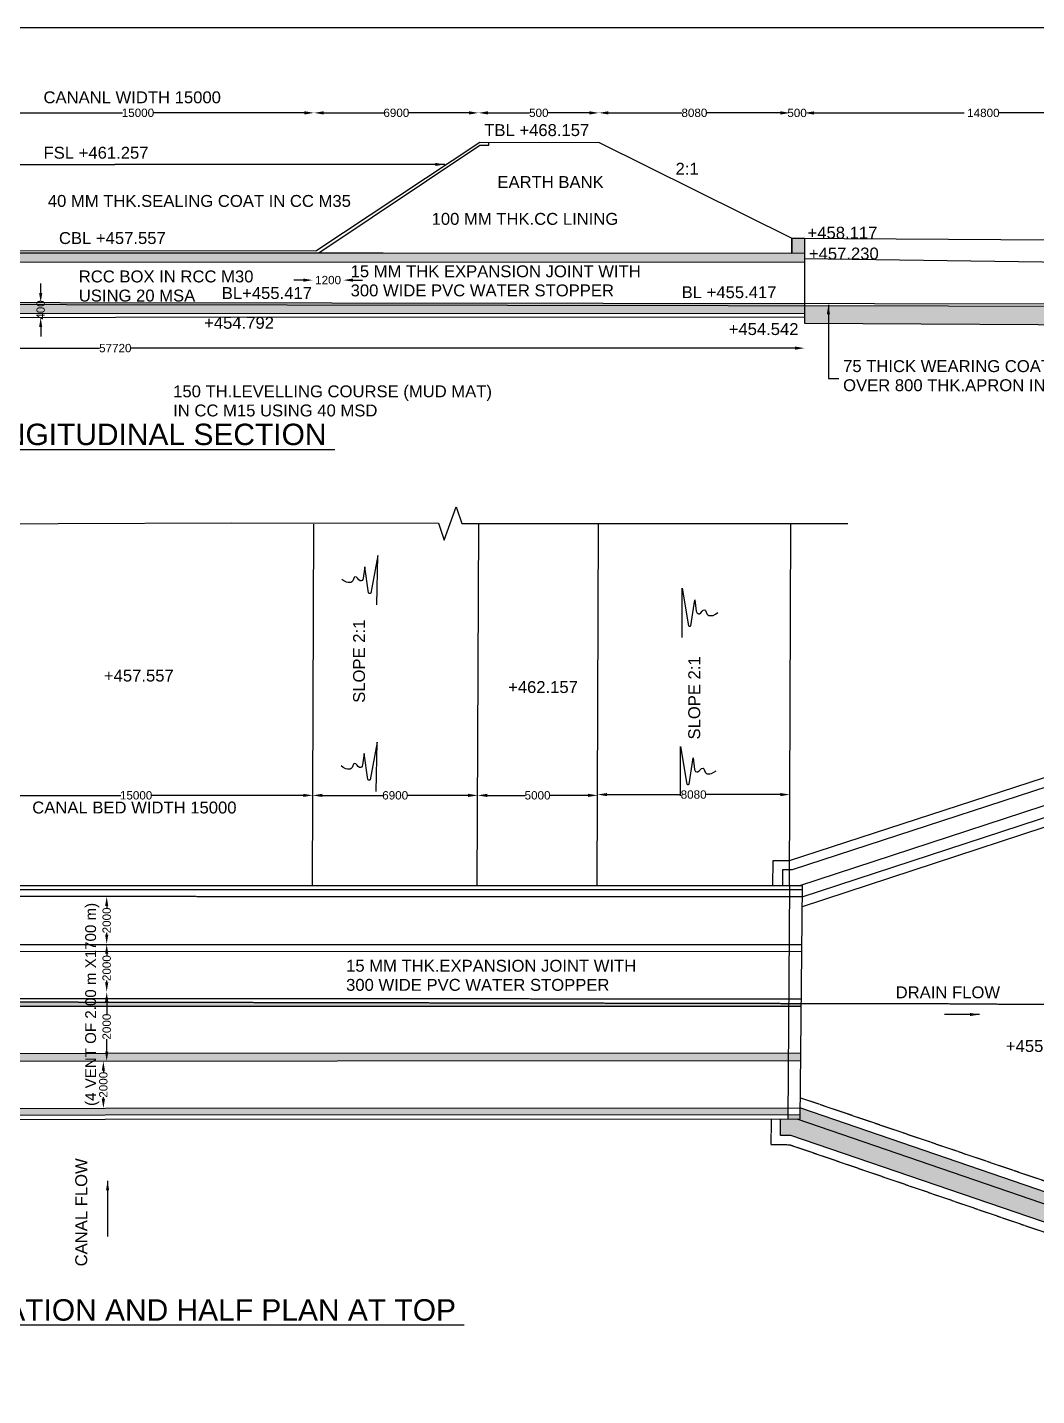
# Model space of a CAD drawing. Header units: millimetres. Extents: x 5124 to 5406002, y 2311 to 17238519.
# Drawn here: x 5221220 to 5225459, y 17201776 to 17207525 of the extents above; entities that cross this region are included whole.
import ezdxf

# ---------------------------------------------------------------- set-up
doc = ezdxf.new("R2010")
doc.units = ezdxf.units.MM
doc.header["$MEASUREMENT"] = 0
doc.linetypes.add('ACAD_ISO02W100', pattern=[15, 12, -3])
for name, color, linetype in [('DIMENSION', 7, 'Continuous'), ('DRAWING', 50, 'Continuous'), ('TEXT', 7, 'Continuous')]:
    doc.layers.add(name, color=color, linetype=linetype)
doc.styles.get("Standard").update_dxf_attribs({"font": 'arial.ttf', "height": 35})
doc.dimstyles.get("Standard").update_dxf_attribs({"dimtxt": 50, "dimasz": 40, "dimexe": 0.18, "dimexo": 0.0625, "dimgap": 0.09, "dimtad": 0, "dimdec": 0, "dimzin": 0, "dimdsep": 46, "dimtxsty": 'Standard', "dimcen": 0.09, "dimse1": 1, "dimse2": 1, "dimadec": 0, "dimazin": 0, "dimtfac": 1, "dimtdec": 0, "dimtofl": 0, "dimtmove": 0, "dimatfit": 3, "dimfxl": 1, "dimtolj": 1, "dimtzin": 0, "dimarcsym": 0})
pattern_1 = [(50.02845, (5179145.186, 17109161.12), (86.78672, -7.54944), [9.07442, -99.81865]), (355.02845, (5179145.19, 17109161.12), (-16.833026, 91.00111), [7.25954, -79.85492]), (100.47985, (5179152.42, 17109160.49), (69.95376, 83.45162), [7.71207, -84.8328]), (46.21265, (5179145.17, 17109185.32), (129.13788, -19.96241), [13.61163, -149.72797]), (96.66405, (5179155.94, 17109183.65), (113.02846, 117.9169), [11.56811, -127.24918]), (351.21265, (5179145.17, 17109185.32), (113.02837, 117.91698), [10.8893, -119.78238]), (21.02845, (5179157.276, 17109179.274), (72.245335, -48.677924), [9.07442, -99.81865]), (326.02845, (5179157.28, 17109179.27), (29.39572, 87.75218), [7.25954, -79.85492]), (71.47985, (5179163.3, 17109175.22), (101.64108, 39.074175), [7.71207, -84.8328]), (37.528446, (5179145.186, 17109161.12), (1.451252, 40.278319), [0, -78.88698, 0, -81.064842, 0, -80.1574]), (7.528446, (5179145.186, 17109161.12), (31.805692, 47.736578), [0, -46.21906, 0, -77.072096, 0, -30.550556]), (327.528446, (5179118.205, 17109161.106), (64.589752, -2.696898), [0, -30.248076, 0, -94.373996, 0, -125.227033]), (317.528446, (5179106.105, 17109161.1), (70.555015, 12.146963), [0, -39.322498, 0, -62.674012, 0, -88.929342])]

# ---------------------------------------------------------------- blocks, each defined once
blk = doc.blocks.new('*D12')
at = {"layer": 'Defpoints', "color": 0, "transparency": 16777216}
for p in [(5220945.2, 17207165.7), (5222424.1, 17207165.7), (5222424.1, 17207165.7)]:
    blk.add_point(p, dxfattribs=at)
at = {"layer": 'DIMENSION', "color": 0, "lineweight": -2, "transparency": 16777216}
for p, q in [((5220985.2, 17207165.7), (5221620.4, 17207165.7)), ((5222384.1, 17207165.7), (5221748.9, 17207165.7))]:
    blk.add_line(p, q, dxfattribs=at)
at = {"layer": 'DIMENSION', "color": 0, "transparency": 16777216}
for points in [[(5220985.2, 17207172.4), (5220985.2, 17207159), (5220945.2, 17207165.7)], [(5222384.1, 17207172.4), (5222384.1, 17207159), (5222424.1, 17207165.7)]]:
    blk.add_solid(points, dxfattribs=at)
at = {"layer": 'DIMENSION', "color": 0, "transparency": 16777216, "insert": (5221684.6, 17207165.7), "char_height": 35, "attachment_point": 5}
blk.add_mtext('\\A1;15000', dxfattribs=at)
blk = doc.blocks.new('*D13')
at = {"layer": 'Defpoints', "color": 0, "transparency": 16777216}
for p in [(5222424.1, 17207165.7), (5223115.4, 17207165.7), (5223115.4, 17207165.7)]:
    blk.add_point(p, dxfattribs=at)
at = {"layer": 'DIMENSION', "color": 0, "lineweight": -2, "transparency": 16777216}
for p, q in [((5222464.1, 17207165.7), (5222717.4, 17207165.7)), ((5223075.4, 17207165.7), (5222822.1, 17207165.7))]:
    blk.add_line(p, q, dxfattribs=at)
at = {"layer": 'DIMENSION', "color": 0, "transparency": 16777216}
for points in [[(5222464.1, 17207172.4), (5222464.1, 17207159), (5222424.1, 17207165.7)], [(5223075.4, 17207172.4), (5223075.4, 17207159), (5223115.4, 17207165.7)]]:
    blk.add_solid(points, dxfattribs=at)
at = {"layer": 'DIMENSION', "color": 0, "transparency": 16777216, "insert": (5222769.8, 17207165.7), "char_height": 35, "attachment_point": 5}
blk.add_mtext('\\A1;6900', dxfattribs=at)
blk = doc.blocks.new('*D14')
at = {"layer": 'Defpoints', "color": 0, "transparency": 16777216}
for p in [(5223115.4, 17207165.7), (5223620.8, 17207165.7), (5223620.8, 17207165.7)]:
    blk.add_point(p, dxfattribs=at)
at = {"layer": 'DIMENSION', "color": 0, "lineweight": -2, "transparency": 16777216}
for p, q in [((5223155.4, 17207165.7), (5223329.4, 17207165.7)), ((5223580.8, 17207165.7), (5223406.8, 17207165.7))]:
    blk.add_line(p, q, dxfattribs=at)
at = {"layer": 'DIMENSION', "color": 0, "transparency": 16777216}
for points in [[(5223155.4, 17207172.4), (5223155.4, 17207159), (5223115.4, 17207165.7)], [(5223580.8, 17207172.4), (5223580.8, 17207159), (5223620.8, 17207165.7)]]:
    blk.add_solid(points, dxfattribs=at)
at = {"layer": 'DIMENSION', "color": 0, "transparency": 16777216, "insert": (5223368.1, 17207165.7), "char_height": 35, "attachment_point": 5}
blk.add_mtext('\\A1;500', dxfattribs=at)
blk = doc.blocks.new('*D15')
at = {"layer": 'Defpoints', "color": 0, "transparency": 16777216}
for p in [(5223620.8, 17207165.7), (5224422.4, 17207165.7), (5224422.4, 17207165.7)]:
    blk.add_point(p, dxfattribs=at)
at = {"layer": 'DIMENSION', "color": 0, "lineweight": -2, "transparency": 16777216}
for p, q in [((5223660.8, 17207165.7), (5223969.3, 17207165.7)), ((5224382.4, 17207165.7), (5224073.9, 17207165.7))]:
    blk.add_line(p, q, dxfattribs=at)
at = {"layer": 'DIMENSION', "color": 0, "transparency": 16777216}
for points in [[(5223660.8, 17207172.4), (5223660.8, 17207159), (5223620.8, 17207165.7)], [(5224382.4, 17207172.4), (5224382.4, 17207159), (5224422.4, 17207165.7)]]:
    blk.add_solid(points, dxfattribs=at)
at = {"layer": 'DIMENSION', "color": 0, "transparency": 16777216, "insert": (5224021.6, 17207165.7), "char_height": 35, "attachment_point": 5}
blk.add_mtext('\\A1;8080', dxfattribs=at)
blk = doc.blocks.new('*D16')
at = {"layer": 'Defpoints', "color": 0, "transparency": 16777216}
for p in [(5224422.4, 17207165.7), (5224483.2, 17207165.7), (5224483.2, 17207165.3)]:
    blk.add_point(p, dxfattribs=at)
at = {"layer": 'DIMENSION', "color": 0, "lineweight": -2, "transparency": 16777216}
for p, q in [((5224382.4, 17207165.3), (5224342.4, 17207165.3)), ((5224523.2, 17207165.3), (5224563.2, 17207165.3))]:
    blk.add_line(p, q, dxfattribs=at)
at = {"layer": 'DIMENSION', "color": 0, "transparency": 16777216}
for points in [[(5224382.4, 17207171.9), (5224382.4, 17207158.6), (5224422.4, 17207165.3)], [(5224523.2, 17207171.9), (5224523.2, 17207158.6), (5224483.2, 17207165.3)]]:
    blk.add_solid(points, dxfattribs=at)
at = {"layer": 'DIMENSION', "color": 0, "transparency": 16777216, "insert": (5224452.8, 17207165.3), "char_height": 35, "attachment_point": 5}
blk.add_mtext('\\A1;500', dxfattribs=at)
blk = doc.blocks.new('*D17')
at = {"layer": 'Defpoints', "color": 0, "transparency": 16777216}
for p in [(5224483.2, 17207165.7), (5225973.5, 17207165.7), (5225973.5, 17207165.3)]:
    blk.add_point(p, dxfattribs=at)
at = {"layer": 'DIMENSION', "color": 0, "lineweight": -2, "transparency": 16777216}
for p, q in [((5224523.2, 17207165.3), (5225154.7, 17207165.3)), ((5225933.5, 17207165.3), (5225302.1, 17207165.3))]:
    blk.add_line(p, q, dxfattribs=at)
at = {"layer": 'DIMENSION', "color": 0, "transparency": 16777216}
for points in [[(5224523.2, 17207171.9), (5224523.2, 17207158.6), (5224483.2, 17207165.3)], [(5225933.5, 17207171.9), (5225933.5, 17207158.6), (5225973.5, 17207165.3)]]:
    blk.add_solid(points, dxfattribs=at)
at = {"layer": 'DIMENSION', "color": 0, "transparency": 16777216, "insert": (5225228.4, 17207165.3), "char_height": 35, "attachment_point": 5}
blk.add_mtext('\\A1; 14800', dxfattribs=at)
blk = doc.blocks.new('*D21')
at = {"layer": 'Defpoints', "color": 0, "transparency": 16777216}
for p in [(5222418.8, 17206578.2), (5222547.5, 17206577.3), (5222547.5, 17206463)]:
    blk.add_point(p, dxfattribs=at)
at = {"layer": 'DIMENSION', "color": 0, "lineweight": -2, "transparency": 16777216}
for p, q in [((5222378.8, 17206463), (5222338.8, 17206463)), ((5222587.5, 17206463), (5222627.5, 17206463))]:
    blk.add_line(p, q, dxfattribs=at)
at = {"layer": 'DIMENSION', "color": 0, "transparency": 16777216}
for points in [[(5222378.8, 17206469.7), (5222378.8, 17206456.3), (5222418.8, 17206463)], [(5222587.5, 17206469.7), (5222587.5, 17206456.3), (5222547.5, 17206463)]]:
    blk.add_solid(points, dxfattribs=at)
at = {"layer": 'DIMENSION', "color": 0, "transparency": 16777216, "insert": (5222483.2, 17206463), "char_height": 35, "attachment_point": 5}
blk.add_mtext('\\A1;1200', dxfattribs=at)
blk = doc.blocks.new('*D24')
at = {"layer": 'Defpoints', "color": 0, "transparency": 16777216}
for p in [(5221228.7, 17206369.2), (5221276.1, 17206369.2), (5221244.5, 17206305.6)]:
    blk.add_point(p, dxfattribs=at)
at = {"layer": 'DIMENSION', "color": 0, "lineweight": -2, "transparency": 16777216}
for p, q in [((5221276.1, 17206409.2), (5221276.1, 17206449.2)), ((5221276.1, 17206265.6), (5221276.1, 17206225.6))]:
    blk.add_line(p, q, dxfattribs=at)
at = {"layer": 'DIMENSION', "color": 0, "transparency": 16777216}
for points in [[(5221269.4, 17206409.2), (5221282.8, 17206409.2), (5221276.1, 17206369.2)], [(5221269.4, 17206265.6), (5221282.8, 17206265.6), (5221276.1, 17206305.6)]]:
    blk.add_solid(points, dxfattribs=at)
at = {"layer": 'DIMENSION', "color": 0, "transparency": 16777216, "insert": (5221276.1, 17206337.4), "char_height": 35, "attachment_point": 5, "rotation": 90}
blk.add_mtext('\\A1;400', dxfattribs=at)
blk = doc.blocks.new('*D27')
at = {"layer": 'Defpoints', "color": 0, "transparency": 16777216}
for p in [(5218695.1, 17206296.1), (5224483.8, 17206292.3), (5224483.8, 17206177.3)]:
    blk.add_point(p, dxfattribs=at)
at = {"layer": 'DIMENSION', "color": 0, "lineweight": -2, "transparency": 16777216}
for p, q in [((5218735.1, 17206177.3), (5221523.5, 17206177.3)), ((5224443.8, 17206177.3), (5221655.3, 17206177.3))]:
    blk.add_line(p, q, dxfattribs=at)
at = {"layer": 'DIMENSION', "color": 0, "transparency": 16777216}
for points in [[(5218735.1, 17206183.9), (5218735.1, 17206170.6), (5218695.1, 17206177.3)], [(5224443.8, 17206183.9), (5224443.8, 17206170.6), (5224483.8, 17206177.3)]]:
    blk.add_solid(points, dxfattribs=at)
at = {"layer": 'DIMENSION', "color": 0, "transparency": 16777216, "insert": (5221589.4, 17206177.3), "char_height": 35, "attachment_point": 5}
blk.add_mtext('\\A1;57720', dxfattribs=at)
blk = doc.blocks.new('*D38')
at = {"layer": 'Defpoints', "color": 0, "transparency": 16777216}
for p in [(5220935.2, 17204294.8), (5222418.6, 17204298.2), (5222418.6, 17204289.1)]:
    blk.add_point(p, dxfattribs=at)
at = {"layer": 'DIMENSION', "color": 0, "lineweight": -2, "transparency": 16777216}
for p, q in [((5220975.2, 17204298.2), (5221612.7, 17204298.2)), ((5222378.6, 17204298.2), (5221741.1, 17204298.2))]:
    blk.add_line(p, q, dxfattribs=at)
at = {"layer": 'DIMENSION', "color": 0, "transparency": 16777216}
for points in [[(5220975.2, 17204304.9), (5220975.2, 17204291.6), (5220935.2, 17204298.2)], [(5222378.6, 17204304.9), (5222378.6, 17204291.6), (5222418.6, 17204298.2)]]:
    blk.add_solid(points, dxfattribs=at)
at = {"layer": 'DIMENSION', "color": 0, "transparency": 16777216, "insert": (5221676.9, 17204298.2), "char_height": 35, "attachment_point": 5}
blk.add_mtext('\\A1;15000', dxfattribs=at)
blk = doc.blocks.new('*D39')
at = {"layer": 'Defpoints', "color": 0, "transparency": 16777216}
for p in [(5222418.6, 17204292.6), (5223111.3, 17204298.2), (5223111.3, 17204289.9)]:
    blk.add_point(p, dxfattribs=at)
at = {"layer": 'DIMENSION', "color": 0, "lineweight": -2, "transparency": 16777216}
for p, q in [((5222458.6, 17204298.2), (5222712.5, 17204298.2)), ((5223071.3, 17204298.2), (5222817.3, 17204298.2))]:
    blk.add_line(p, q, dxfattribs=at)
at = {"layer": 'DIMENSION', "color": 0, "transparency": 16777216}
for points in [[(5222458.6, 17204304.9), (5222458.6, 17204291.6), (5222418.6, 17204298.2)], [(5223071.3, 17204304.9), (5223071.3, 17204291.6), (5223111.3, 17204298.2)]]:
    blk.add_solid(points, dxfattribs=at)
at = {"layer": 'DIMENSION', "color": 0, "transparency": 16777216, "insert": (5222764.9, 17204298.2), "char_height": 35, "attachment_point": 5}
blk.add_mtext('\\A1;6900', dxfattribs=at)
blk = doc.blocks.new('*D40')
at = {"layer": 'Defpoints', "color": 0, "transparency": 16777216}
for p in [(5223111.3, 17204298.2), (5223614.5, 17204298.2), (5223614.5, 17204296.3)]:
    blk.add_point(p, dxfattribs=at)
at = {"layer": 'DIMENSION', "color": 0, "lineweight": -2, "transparency": 16777216}
for p, q in [((5223151.3, 17204298.2), (5223310.6, 17204298.2)), ((5223574.5, 17204298.2), (5223415.2, 17204298.2))]:
    blk.add_line(p, q, dxfattribs=at)
at = {"layer": 'DIMENSION', "color": 0, "transparency": 16777216}
for points in [[(5223151.3, 17204304.9), (5223151.3, 17204291.6), (5223111.3, 17204298.2)], [(5223574.5, 17204304.9), (5223574.5, 17204291.6), (5223614.5, 17204298.2)]]:
    blk.add_solid(points, dxfattribs=at)
at = {"layer": 'DIMENSION', "color": 0, "transparency": 16777216, "insert": (5223362.9, 17204298.2), "char_height": 35, "attachment_point": 5}
blk.add_mtext('\\A1;5000', dxfattribs=at)
blk = doc.blocks.new('*D41')
at = {"layer": 'Defpoints', "color": 0, "transparency": 16777216}
for p in [(5223614.5, 17204298.2), (5224422.2, 17204301.5), (5224422.2, 17204295.2)]:
    blk.add_point(p, dxfattribs=at)
at = {"layer": 'DIMENSION', "color": 0, "lineweight": -2, "transparency": 16777216}
for p, q in [((5223654.5, 17204301.5), (5223966, 17204301.5)), ((5224382.2, 17204301.5), (5224070.7, 17204301.5))]:
    blk.add_line(p, q, dxfattribs=at)
at = {"layer": 'DIMENSION', "color": 0, "transparency": 16777216}
for points in [[(5223654.5, 17204308.2), (5223654.5, 17204294.8), (5223614.5, 17204301.5)], [(5224382.2, 17204308.2), (5224382.2, 17204294.8), (5224422.2, 17204301.5)]]:
    blk.add_solid(points, dxfattribs=at)
at = {"layer": 'DIMENSION', "color": 0, "transparency": 16777216, "insert": (5224018.3, 17204301.5), "char_height": 35, "attachment_point": 5}
blk.add_mtext('\\A1;8080', dxfattribs=at)
blk = doc.blocks.new('*D97')
at = {"layer": 'Defpoints', "color": 0, "transparency": 16777216}
for p in [(5221553.4, 17203873.2), (5221553.4, 17203873.2), (5221553.4, 17203672.7)]:
    blk.add_point(p, dxfattribs=at)
at = {"layer": 'DIMENSION', "color": 0, "lineweight": -2, "transparency": 16777216}
for p, q in [((5221553.4, 17203833.2), (5221553.4, 17203825.5)), ((5221553.4, 17203712.7), (5221553.4, 17203720.3))]:
    blk.add_line(p, q, dxfattribs=at)
at = {"layer": 'DIMENSION', "color": 0, "transparency": 16777216}
for points in [[(5221546.8, 17203833.2), (5221560.1, 17203833.2), (5221553.4, 17203873.2)], [(5221546.8, 17203712.7), (5221560.1, 17203712.7), (5221553.4, 17203672.7)]]:
    blk.add_solid(points, dxfattribs=at)
at = {"layer": 'DIMENSION', "color": 0, "transparency": 16777216, "insert": (5221553.4, 17203772.9), "char_height": 35, "attachment_point": 5, "rotation": 90}
blk.add_mtext('\\A1;2000', dxfattribs=at)
blk = doc.blocks.new('*D95')
at = {"layer": 'Defpoints', "color": 0, "transparency": 16777216}
for p in [(5221553.4, 17203672.7), (5221553.4, 17203672.7), (5221553.3, 17203472.2)]:
    blk.add_point(p, dxfattribs=at)
at = {"layer": 'DIMENSION', "color": 0, "lineweight": -2, "transparency": 16777216}
for p, q in [((5221553.4, 17203632.7), (5221553.4, 17203625)), ((5221553.4, 17203512.2), (5221553.4, 17203519.8))]:
    blk.add_line(p, q, dxfattribs=at)
at = {"layer": 'DIMENSION', "color": 0, "transparency": 16777216}
for points in [[(5221546.7, 17203632.7), (5221560, 17203632.7), (5221553.4, 17203672.7)], [(5221546.7, 17203512.2), (5221560, 17203512.2), (5221553.4, 17203472.2)]]:
    blk.add_solid(points, dxfattribs=at)
at = {"layer": 'DIMENSION', "color": 0, "transparency": 16777216, "insert": (5221553.4, 17203572.4), "char_height": 35, "attachment_point": 5, "rotation": 90}
blk.add_mtext('\\A1;2000', dxfattribs=at)
blk = doc.blocks.new('*D98')
at = {"layer": 'Defpoints', "color": 0, "transparency": 16777216}
for p in [(5221539.4, 17203181.3), (5221539.4, 17203181.3), (5221539.4, 17202983.4)]:
    blk.add_point(p, dxfattribs=at)
at = {"layer": 'DIMENSION', "color": 0, "lineweight": -2, "transparency": 16777216}
for p, q in [((5221539.4, 17203141.3), (5221539.4, 17203135)), ((5221539.4, 17203023.4), (5221539.4, 17203029.8))]:
    blk.add_line(p, q, dxfattribs=at)
at = {"layer": 'DIMENSION', "color": 0, "transparency": 16777216}
for points in [[(5221532.7, 17203141.3), (5221546.1, 17203141.3), (5221539.4, 17203181.3)], [(5221532.7, 17203023.4), (5221546.1, 17203023.4), (5221539.4, 17202983.4)]]:
    blk.add_solid(points, dxfattribs=at)
at = {"layer": 'DIMENSION', "color": 0, "transparency": 16777216, "insert": (5221539.4, 17203082.4), "char_height": 35, "attachment_point": 5, "rotation": 90}
blk.add_mtext('\\A1;2000', dxfattribs=at)
blk = doc.blocks.new('*D96')
at = {"layer": 'Defpoints', "color": 0, "transparency": 16777216}
for p in [(5221553.4, 17203472.2), (5221553.4, 17203472.2), (5221539.4, 17203181.3)]:
    blk.add_point(p, dxfattribs=at)
at = {"layer": 'DIMENSION', "color": 0, "lineweight": -2, "transparency": 16777216}
for p, q in [((5221553.4, 17203432.2), (5221553.4, 17203379.3)), ((5221553.4, 17203221.3), (5221553.4, 17203274.1))]:
    blk.add_line(p, q, dxfattribs=at)
at = {"layer": 'DIMENSION', "color": 0, "transparency": 16777216}
for points in [[(5221546.7, 17203432.2), (5221560, 17203432.2), (5221553.4, 17203472.2)], [(5221546.7, 17203221.3), (5221560, 17203221.3), (5221553.4, 17203181.3)]]:
    blk.add_solid(points, dxfattribs=at)
at = {"layer": 'DIMENSION', "color": 0, "transparency": 16777216, "insert": (5221553.4, 17203326.7), "char_height": 35, "attachment_point": 5, "rotation": 90}
blk.add_mtext('\\A1;2000', dxfattribs=at)

msp = doc.modelspace()

# ---------------------------------------------------------------- hatches: boundary and pattern name
at = {"layer": 'DRAWING'}
h = msp.add_hatch(dxfattribs=at)
h.set_pattern_fill('AR-CONC', color=0, scale=12.09923, angle=0.02845, style=0)
h.set_pattern_definition(pattern_1)
h.paths.add_polyline_path([(5224430.4, 17206638.9), (5224484, 17206638.8), (5224484, 17206539.1), (5218699, 17206537.7), (5218699.5, 17206746.8), (5218750.1, 17206746.8), (5218809.3, 17206578.2), (5224430.4, 17206576.8)])
h = msp.add_hatch(dxfattribs=at)
h.set_pattern_fill('AR-CONC', color=0, scale=12.09923, angle=0.02845, style=0)
h.set_pattern_definition(pattern_1)
h.paths.add_polyline_path([(5225985.1, 17206190.5), (5226015.1, 17206190.5), (5226015.1, 17206194), (5226015.7, 17206294.1), (5225884.8, 17206294.9), (5225884.7, 17206273.5), (5225954.9, 17206273.1)])
h.paths.add_polyline_path([(5225885.2, 17206353.5), (5224483.8, 17206355.7), (5224483.8, 17206282.6), (5225884.7, 17206273.5)])
h.paths.add_polyline_path([(5217679.5, 17206366.5), (5217679.5, 17206295.6), (5218695.1, 17206296.1), (5218695, 17206323.1), (5224483.8, 17206324.4), (5224483.8, 17206355.7)])
h.paths.add_polyline_path([(5224483.8, 17206355.7), (5224483.8, 17206364.8), (5217938.5, 17206373.6), (5217775.1, 17206551.9), (5217679.4, 17206551.9), (5217679.5, 17206366.5)])
h = msp.add_hatch(dxfattribs=at)
h.set_pattern_fill('AR-CONC', color=0, scale=12.09923, angle=0.02845, style=0)
h.set_pattern_definition(pattern_1)
h.paths.add_polyline_path([(5218689.3, 17202817.3), (5218757.7, 17202817.3), (5218757.7, 17202936.7), (5218639.6, 17202936.7), (5217647.7, 17202440.6), (5217647.8, 17202111.4), (5217684, 17202111.4), (5217683.9, 17202318)])
h.paths.add_polyline_path([(5218639.6, 17202936.7), (5218626.1, 17202936.7), (5218626.2, 17202982.4), (5217599.1, 17202477.7), (5217599.3, 17202111.3), (5217647.8, 17202111.4), (5217647.7, 17202440.6)])
h.paths.add_polyline_path([(5218675.8, 17202952.7), (5218626.1, 17202952.7), (5218626.1, 17202936.7), (5218675.7, 17202936.7)])
h.paths.add_polyline_path([(5218675.9, 17202982.4), (5218626.2, 17202982.4), (5218626.1, 17202952.7), (5218675.8, 17202952.7)])
h.paths.add_polyline_path([(5218676.6, 17203179.8), (5218626.7, 17203179.8), (5218626.2, 17202982.4), (5218675.9, 17202982.4)])
h.paths.add_polyline_path([(5218676.8, 17203212.3), (5218626.7, 17203212.3), (5218626.7, 17203179.8), (5218676.6, 17203179.8)])
h.paths.add_polyline_path([(5218677.5, 17203412.7), (5218627.2, 17203412.7), (5218626.7, 17203212.3), (5218676.8, 17203212.3)])
h.paths.add_polyline_path([(5224468.8, 17203214.8), (5218676.8, 17203212.3), (5218676.6, 17203179.8), (5224468.6, 17203184.7)])
h.paths.add_polyline_path([(5224466.8, 17202985.7), (5218675.9, 17202982.4), (5218675.8, 17202952.7), (5224466.5, 17202955.5)])
h.paths.add_polyline_path([(5224467.2, 17202985.7), (5224466.8, 17202985.7), (5224466.5, 17202955.5), (5224466.4, 17202939.4), (5224451.2, 17202939.4), (5225944.2, 17202426.5), (5225971.8, 17202469.2)])
h.paths.add_polyline_path([(5224451.2, 17202939.4), (5224383.2, 17202939.3), (5224383.2, 17202869.2), (5224426, 17202869.2), (5225873, 17202374.3), (5225872.4, 17201999.7), (5225993, 17201998.5), (5225995.1, 17202461.7), (5225992.3, 17202461.8), (5225971.8, 17202469.2), (5225944.2, 17202426.5)])
h.paths.add_polyline_path([(5224466.5, 17202955.5), (5224414.4, 17202955.4), (5224414.3, 17202939.4), (5224466.4, 17202939.4)])
h.paths.add_polyline_path([(5224466.8, 17202985.7), (5224414.6, 17202985.7), (5224414.4, 17202955.4), (5224466.5, 17202955.5)], flags=17)
h = msp.add_hatch(dxfattribs=at)
h.set_pattern_fill('AR-CONC', color=0, scale=12.09923, angle=0.02845, style=0)
h.set_pattern_definition(pattern_1)
h.paths.add_polyline_path([(5224470.6, 17203412.5), (5224470.7, 17203424.3), (5218677.6, 17203435.3), (5218677.5, 17203412.7)])

# ---------------------------------------------------------------- linework, layer by layer
at = {"layer": 'DIMENSION', "color": 0}
msp.add_lwpolyline([(5215038.8, 17207524.9), (5231435.4, 17207524.9), (5231435.4, 17196027.7), (5215038.8, 17196027.7)], close=True, dxfattribs=at)
at = {"layer": 'DRAWING', "color": 0}
for points in [[(5216312.6, 17206754.7), (5218750.1, 17206746.6), (5219340.7, 17207040), (5220245.9, 17207040.4), (5220933.5, 17206587), (5222432.4, 17206585.7), (5223119.9, 17207042.3), (5223622.2, 17207041.1), (5224430.4, 17206638.9), (5225966.6, 17206629.6), (5227579.9, 17206620.4), (5227580, 17206497.1), (5227563.8, 17206488.9), (5227598.1, 17206477.9), (5227578.2, 17206468.3), (5227578.2, 17206330.2)], [(5222443.7, 17206578.2), (5223120.8, 17207030.3), (5223158.5, 17207030.3), (5223158.6, 17207042.2)], [(5224430.4, 17206638.9), (5224484, 17206638.8), (5224484, 17206539.1), (5218699, 17206537.7), (5218699.5, 17206746.8), (5218750.1, 17206746.8), (5218809.3, 17206578.2), (5224430.4, 17206576.8), (5224430.4, 17206638.9)], [(5217679.4, 17206551.9), (5217775.1, 17206551.9), (5217938.5, 17206373.6), (5225917.7, 17206362.9), (5225966.6, 17206629.6)], [(5224430.4, 17206638.9), (5224430.4, 17206576.8)], [(5224484, 17206638.6), (5224483.8, 17206282.6), (5225954.9, 17206273.1), (5225985.1, 17206190.5)], [(5218699, 17206578.1), (5220945.2, 17206579.2), (5224484, 17206576.8)], [(5217354.5, 17206551.7), (5217679.4, 17206551.9), (5217679.5, 17206295.6), (5218695.1, 17206296.1), (5218695, 17206323.1), (5224483.8, 17206324.4)], [(5224483.9, 17206539.1), (5218699, 17206537.7)], [(5224483.9, 17206554.1), (5227580, 17206510.5)], [(5217679.5, 17206366.5), (5226016, 17206353.2)], [(5224483.8, 17206307.2), (5218695.1, 17206304.3)], [(5218471.6, 17205438.3), (5218902, 17205439.3), (5218928.3, 17205368.2), (5218977.7, 17205506.4), (5219001.9, 17205438.1), (5219732.9, 17205437.3), (5219759, 17205370.6), (5219810.5, 17205507.1), (5219837.2, 17205436.9), (5220515.3, 17205438), (5220547.6, 17205368.9), (5220596.6, 17205506.6), (5220621.9, 17205438.3), (5222076.2, 17205443.1), (5222946.7, 17205441.3), (5222971.1, 17205370.1), (5223020.4, 17205510.5), (5223044.4, 17205440.3), (5224666.3, 17205440.4)], [(5222417.1, 17203918.3), (5222422.9, 17205437.9)], [(5223109.8, 17203918.4), (5223115.6, 17205437.9)], [(5223613, 17203918.4), (5223618.8, 17205438)], [(5224420.8, 17203918.5), (5224426.6, 17205438)], [(5224351.1, 17203918.5), (5224352, 17204025), (5224421.2, 17204024.4), (5225844.7, 17204487.8), (5225846.4, 17204876.7), (5226046.3, 17204876.8), (5226043.6, 17204345.6), (5224474.3, 17203830.6)], [(5224474.7, 17203871.8), (5226005.4, 17204373.8), (5226006.5, 17204835.5), (5225886.2, 17204835.8), (5225884.4, 17204459.1), (5224431.7, 17203986.1), (5224392, 17203986.1), (5224392, 17203918.5)], [(5224460.4, 17203918.5), (5225956.4, 17204408), (5225957.5, 17204835.6)], [(5224467.2, 17202985.7), (5225971.8, 17202469.2), (5225984.8, 17204367.1)], [(5218628.4, 17203918.1), (5218626.1, 17202936.7), (5224466.4, 17202939.4), (5224475.1, 17203918.5)], [(5224420.8, 17203918.5), (5224414.3, 17202939.4)], [(5224472.6, 17203641.2), (5218627.8, 17203642.6)], [(5218627.2, 17203412.7), (5224470.6, 17203412.5)], [(5224468.8, 17203214.8), (5218626.7, 17203212.3)], [(5218626.7, 17203179.8), (5224468.6, 17203184.7)], [(5224466.5, 17202955.5), (5218626.1, 17202952.7)], [(5218626.2, 17202982.4), (5224466.8, 17202985.7)], [(5225993, 17201998.5), (5225872.4, 17201999.7), (5225873, 17202374.3), (5224426, 17202869.2), (5224383.2, 17202869.2), (5224383.2, 17202939.3)], [(5224451.2, 17202939.4), (5225944.2, 17202426.5), (5225971.8, 17202469.2)]]:
    msp.add_lwpolyline(points, dxfattribs=at)
for points in [[(5222688.4, 17205098.2), (5222691.8, 17205306.2), (5222662.3, 17205148.1, -0.469158), (5222653.5, 17205148.5), (5222638.1, 17205258.6), (5222631.1, 17205210.5), (5222629, 17205204.7), (5222626.9, 17205201.4), (5222621.7, 17205199.6), (5222617.6, 17205199.9), (5222612.7, 17205203.9), (5222607.1, 17205211), (5222602.1, 17205214.7), (5222596.1, 17205216.4), (5222592.6, 17205213.4), (5222589.6, 17205206.9), (5222586.6, 17205199.3), (5222582.9, 17205195.3), (5222578.1, 17205193.2), (5222567.6, 17205192.7), (5222560.2, 17205193.7), (5222549.8, 17205199.4), (5222541.1, 17205205.9)], [(5223970.4, 17204961), (5223970.5, 17205168.9), (5223997.3, 17205010.4, 0.469158), (5224006.2, 17205010.7), (5224023.4, 17205120.4), (5224029.6, 17205072.3), (5224031.6, 17205066.4), (5224033.7, 17205063.1), (5224038.9, 17205061.2), (5224042.9, 17205061.4), (5224047.9, 17205065.4), (5224053.6, 17205072.3), (5224058.7, 17205076), (5224064.7, 17205077.5), (5224068.1, 17205074.5), (5224071, 17205068), (5224073.9, 17205060.3), (5224077.5, 17205056.2), (5224082.3, 17205054), (5224092.8, 17205053.4), (5224100.3, 17205054.3), (5224110.8, 17205059.8), (5224119.5, 17205066.1)], [(5222685.6, 17204314), (5222689, 17204522), (5222659.5, 17204363.9, -0.469158), (5222650.7, 17204364.3), (5222635.3, 17204474.4), (5222628.3, 17204426.3), (5222626.2, 17204420.5), (5222624.1, 17204417.2), (5222618.9, 17204415.4), (5222614.8, 17204415.7), (5222609.9, 17204419.7), (5222604.3, 17204426.8), (5222599.2, 17204430.5), (5222593.2, 17204432.2), (5222589.8, 17204429.2), (5222586.8, 17204422.7), (5222583.8, 17204415.1), (5222580.1, 17204411.1), (5222575.3, 17204409), (5222564.8, 17204408.5), (5222557.3, 17204409.5), (5222546.9, 17204415.2), (5222538.3, 17204421.7)], [(5223963.5, 17204296.3), (5223963.5, 17204504.2), (5223990.4, 17204345.7, 0.469158), (5223999.2, 17204346), (5224016.4, 17204455.7), (5224022.6, 17204407.6), (5224024.6, 17204401.7), (5224026.7, 17204398.4), (5224031.9, 17204396.5), (5224035.9, 17204396.8), (5224040.9, 17204400.7), (5224046.6, 17204407.6), (5224051.7, 17204411.3), (5224057.8, 17204412.8), (5224061.1, 17204409.8), (5224064, 17204403.3), (5224066.9, 17204395.6), (5224070.6, 17204391.5), (5224075.3, 17204389.3), (5224085.8, 17204388.7), (5224093.3, 17204389.6), (5224103.8, 17204395.1), (5224112.6, 17204401.4)]]:
    msp.add_lwpolyline(points, format="xyb", dxfattribs=at)
at = {"layer": 'DRAWING', "color": 0, "linetype": 'ACAD_ISO02W100', "ltscale": 0.3}
for points in [[(5224475.1, 17203918.5), (5218628.4, 17203918.1)], [(5224474.7, 17203871.8), (5218628.3, 17203873.8)], [(5218628.4, 17203902.4), (5224474.9, 17203903)], [(5218627.9, 17203673.4), (5224472.9, 17203671.1)], [(5217604.5, 17203437.4), (5225081.1, 17203423.2), (5226928.5, 17203410.4)], [(5218627.3, 17203445.5), (5224470.9, 17203443.8)], [(5224343.5, 17202939.3), (5224343.1, 17202831), (5224421.3, 17202830.7), (5225833.3, 17202345.7), (5225832.3, 17201961.5), (5226033.5, 17201962.7), (5226035.4, 17202492.4), (5224467.1, 17203026.9)]]:
    msp.add_lwpolyline(points, dxfattribs=at)

# ---------------------------------------------------------------- texts
at = {"layer": 'TEXT', "color": 0}
for s, height, p in [('CANANL WIDTH 15000 ', 50, (5221287.9, 17207206)), ('TBL +468.157', 50, (5223139.1, 17207068.3)), ('FSL +461.257', 50, (5221288.2, 17206973.2)), ('2:1', 50, (5223942.4, 17206906.1)), ('EARTH BANK ', 50, (5223194.3, 17206850.1)), ('40 MM THK.SEALING COAT IN CC M35', 50, (5221306.1, 17206770.7)), ('100 MM THK.CC LINING ', 50, (5222918, 17206695.3)), ('+458.117', 50, (5224496.8, 17206637.1)), ('CBL +457.557', 50, (5221352.9, 17206614.7)), ('+457.230', 50, (5224502.5, 17206549.7)), ('RCC BOX IN RCC M30', 50, (5221436.2, 17206453.5)), ('15 MM THK EXPANSION JOINT WITH ', 50, (5222577.8, 17206475.1)), ('300 WIDE PVC WATER STOPPER  ', 50, (5222577.8, 17206394.8)), ('USING 20 MSA', 50, (5221436.2, 17206373.1)), ('BL+455.417', 50, (5222036.6, 17206383.7)), ('BL +455.417', 50, (5223968.2, 17206387.2)), ('+454.792', 50, (5221962.7, 17206258.6)), ('+454.542', 50, (5224165.6, 17206232.3)), ('75 THICK WEARING COAT IN M20', 50, (5224646.1, 17206076.7)), ('OVER 800 THK.APRON IN CCM15 GRADE ', 50, (5224646.1, 17205996.4)), ('150 TH.LEVELLING COURSE (MUD MAT)', 50, (5221832.6, 17205970.7)), ('IN CC M15 USING 40 MSD', 50, (5221832.6, 17205890.4)), ('%%ULONGITUDINAL SECTION ', 90, (5220953.7, 17205769.9)), ('+457.557', 50, (5221541.7, 17204776.5)), ('+462.157', 50, (5223239.1, 17204728.3)), ('CANAL BED WIDTH 15000', 50, (5221240.8, 17204222.2)), ('15 MM THK.EXPANSION JOINT WITH ', 50, (5222558.8, 17203557.4)), ('300 WIDE PVC WATER STOPPER ', 50, (5222558.8, 17203477.1)), ('DRAIN FLOW ', 50, (5224866.8, 17203445.7)), ('+455.417', 50, (5225329.8, 17203220.2)), ('%%UHALF PLAN AT FOUNDATION AND HALF PLAN AT TOP ', 90, (5219765.2, 17202091.4))]:
    msp.add_text(s, height=height, dxfattribs=at).set_placement(p)
for s, height, p in [('SLOPE 2:1', 50, (5222638.2, 17204687.1)), ('SLOPE 2:1', 50, (5224045.8, 17204533)), ('(4 VENT OF 2.00 m X1700 m)', 45.417, (5221508.6, 17202993.4)), ('CANAL FLOW ', 50, (5221471.4, 17202319.5))]:
    msp.add_text(s, height=height, rotation=90, dxfattribs=at).set_placement(p)

# ---------------------------------------------------------------- dimensions: what is measured, and where the dimension line sits
at = {"layer": 'DIMENSION', "color": 0}
for base, p1, p2, text, picture, middle in [((5222424.1, 17207165.7), (5220945.2, 17207165.7), (5222424.1, 17207165.7), '15000', '*D12', (5221684.6, 17207165.7)), ((5223115.4, 17207165.7), (5222424.1, 17207165.7), (5223115.4, 17207165.7), '6900', '*D13', (5222769.8, 17207165.7)), ((5223620.8, 17207165.7), (5223115.4, 17207165.7), (5223620.8, 17207165.7), '500', '*D14', (5223368.1, 17207165.7)), ((5224422.4, 17207165.7), (5223620.8, 17207165.7), (5224422.4, 17207165.7), '8080', '*D15', (5224021.6, 17207165.7)), ((5225973.5, 17207165.3), (5224483.2, 17207165.7), (5225973.5, 17207165.7), ' 14800', '*D17', (5225228.4, 17207165.3)), ((5222547.5, 17206463), (5222418.8, 17206578.2), (5222547.5, 17206577.3), '1200', '*D21', (5222483.2, 17206463)), ((5224483.8, 17206177.3), (5218695.1, 17206296.1), (5224483.8, 17206292.3), '57720', '*D27', (5221589.4, 17206177.3)), ((5222418.6, 17204298.2), (5220935.2, 17204294.8), (5222418.6, 17204289.1), '15000', '*D38', (5221676.9, 17204298.2)), ((5223111.3, 17204298.2), (5222418.6, 17204292.6), (5223111.3, 17204289.9), '6900', '*D39', (5222764.9, 17204298.2)), ((5223614.5, 17204298.2), (5223111.3, 17204298.2), (5223614.5, 17204296.3), '5000', '*D40', (5223362.9, 17204298.2)), ((5224422.2, 17204301.5), (5223614.5, 17204298.2), (5224422.2, 17204295.2), '8080', '*D41', (5224018.3, 17204301.5))]:
    dim = msp.add_linear_dim(base=base, p1=p1, p2=p2, text=text, dimstyle='Standard', dxfattribs=at)
    dim.commit()
    dim.dimension.update_dxf_attribs({"geometry": picture, "text_midpoint": middle})
dim = msp.add_linear_dim(base=(5224483.2, 17207165.3), p1=(5224422.4, 17207165.7), p2=(5224483.2, 17207165.7), text='500', dimstyle='Standard', dxfattribs=at)
dim.commit()
dim.dimension.update_dxf_attribs({"geometry": '*D16', "text_midpoint": (5224452.8, 17207165.3), "dimtype": 160})
dim = msp.add_linear_dim(base=(5221276.1, 17206369.2), p1=(5221244.5, 17206305.6), p2=(5221228.7, 17206369.2), angle=90, text='400', dimstyle='Standard', dxfattribs=at)
dim.commit()
dim.dimension.update_dxf_attribs({"geometry": '*D24', "text_midpoint": (5221276.1, 17206337.4), "dimtype": 160})
for base, p1, p2, picture, middle in [((5221553.4, 17203873.2), (5221553.4, 17203672.7), (5221553.4, 17203873.2), '*D97', (5221553.4, 17203772.9)), ((5221553.4, 17203672.7), (5221553.3, 17203472.2), (5221553.4, 17203672.7), '*D95', (5221553.4, 17203572.4)), ((5221553.4, 17203472.2), (5221539.4, 17203181.3), (5221553.4, 17203472.2), '*D96', (5221553.4, 17203326.7)), ((5221539.4, 17203181.3), (5221539.4, 17202983.4), (5221539.4, 17203181.3), '*D98', (5221539.4, 17203082.4))]:
    dim = msp.add_linear_dim(base=base, p1=p1, p2=p2, angle=90, text='2000', dimstyle='Standard', dxfattribs=at)
    dim.commit()
    dim.dimension.update_dxf_attribs({"geometry": picture, "text_midpoint": middle})

# ---------------------------------------------------------------- leaders
for points in [[(5220383.4, 17206949), (5221587.7, 17206949)], [(5222973.5, 17206949), (5221587.7, 17206949)], [(5224584.4, 17206359.7), (5224584.4, 17206049.1), (5224628, 17206049.1)], [(5225219.1, 17203377.6), (5225072.2, 17203377.6)], [(5221557.1, 17202678.6), (5221557.1, 17202444.9)]]:
    msp.add_leader(points, dimstyle='Standard', override={"dimgap": 0.09, "dimtad": 0}, dxfattribs=at)

doc.saveas('drawing.dxf')
